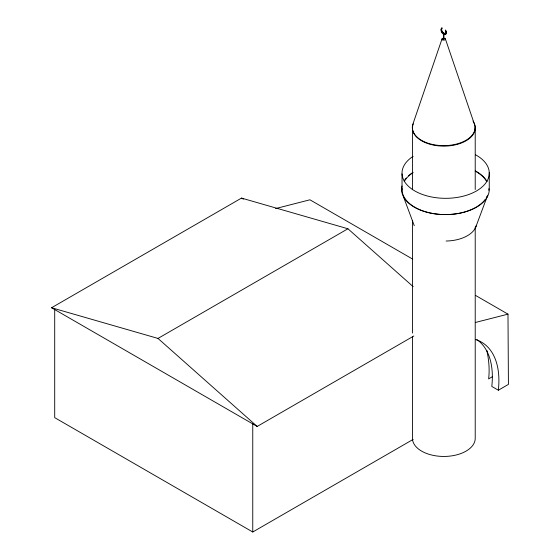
<?xml version="1.0" encoding="UTF-8"?>
<svg xmlns="http://www.w3.org/2000/svg" width="560" height="560" viewBox="0 0 560 560"><rect width="100%" height="100%" fill="white"/><g stroke="black" fill="none" stroke-linecap="round" stroke-linejoin="round"><path stroke-width="0.84" d="M441.735 28.161A3.619 2.093 60 0 0 441.735 32.347A3.619 2.093 60 0 0 445.354 34.44A3.619 2.093 60 0 0 445.354 30.254L446.061 32.123L445.333 33.355L444.346 33.607C442.253 33.012 440.566 30.17 441.735 28.161L442.022 28A3.619 2.093 60 0 0 442.022 32.179M445.333 33.355L444.633 33.446C442.54 32.844 440.846 30.009 442.022 28M443.828 34.097L443.688 39.221L443.828 34.097A3.619 2.093 60 0 0 444.493 34.377M443.884 34.209L443.485 34.174M443.485 39.102L443.891 39.102M445.046 33.516L445.774 32.284L445.354 30.254M442.029 38.899L413.168 123.333A31.388 18.123 0 0 0 445.774 145.6A31.388 18.123 0 0 0 473.025 121.051M475.769 227.094L487.676 195.209M492.275 376.768L488.621 378.91A83.902 48.09 59.6 0 0 486.836 350.434M413.812 336.007L257.166 426.447L51.576 307.748L241.514 198.086L347.935 228.767L413.182 286.671M51.576 307.748L157.997 338.429L347.935 228.767M54.705 309.554L54.705 417.655L252.756 532L413.182 439.376M476.896 339.591A83.902 48.44 -60 0 1 491.799 386.435L498.344 390.215L508.424 384.391L507.983 314.146L475.482 295.379M275.611 208.572L309.932 199.801L412.741 259.154M475.342 322.49L507.983 314.146M241.514 198.086L243.39 199.171M157.997 338.429L257.166 426.447M403.424 196.609L414.253 225.68M445.361 38.843L473.781 122.325M489.251 172.41L489.251 188.678A43.631 25.193 0 0 1 445.473 214.592A43.631 25.193 0 0 1 402.038 188.482M475.216 127.47L475.216 189.539M475.216 227.129L475.216 437.808A31.388 18.123 0 0 1 444.745 456.442A31.388 18.123 0 0 1 412.468 438.851L412.468 336.567M412.468 128.506L412.468 189.7M412.468 220.297L412.468 333.074M402.024 173.859L402.024 190.12M252.756 423.899L252.756 532M475.531 339.57A83.902 48.44 -60 0 1 498.344 390.215M445.641 30.093A3.619 2.093 60 0 1 445.109 34.44M487.368 195.916A43.631 25.193 0 0 1 486.22 198.016M485.275 199.388A43.631 25.193 0 0 1 476.952 206.689M476.294 207.081A43.631 25.193 0 0 1 425.985 212.002A43.631 25.193 0 0 1 401.996 186.004M404.229 180.775A43.631 25.193 0 0 1 406.245 178.073M408.569 175.735A43.631 25.193 0 0 1 412.734 172.585M475.181 171.08A43.631 25.193 0 0 1 486.647 181.482M488.838 188.671A43.631 25.193 0 0 1 488.824 190.309M476.28 225.547A31.388 18.123 0 0 1 446.124 241.024M473.914 122.794A31.388 18.123 0 0 1 444.745 146.104A31.388 18.123 0 0 1 413.301 123.802M475.594 154.819A43.631 25.193 0 0 1 477.624 190.267A43.631 25.193 0 0 1 416.241 191.744A43.631 25.193 0 0 1 413.147 156.324M404.222 181.475A43.631 25.193 0 0 1 413.147 172.585M475.594 171.08A43.631 25.193 0 0 1 487.06 181.489M442.519 39.858A1.729 0.994 0 0 0 445.382 39.361A1.729 0.994 0 0 0 443.212 38.178A1.729 0.994 0 0 0 442.519 39.858"/></g></svg>
